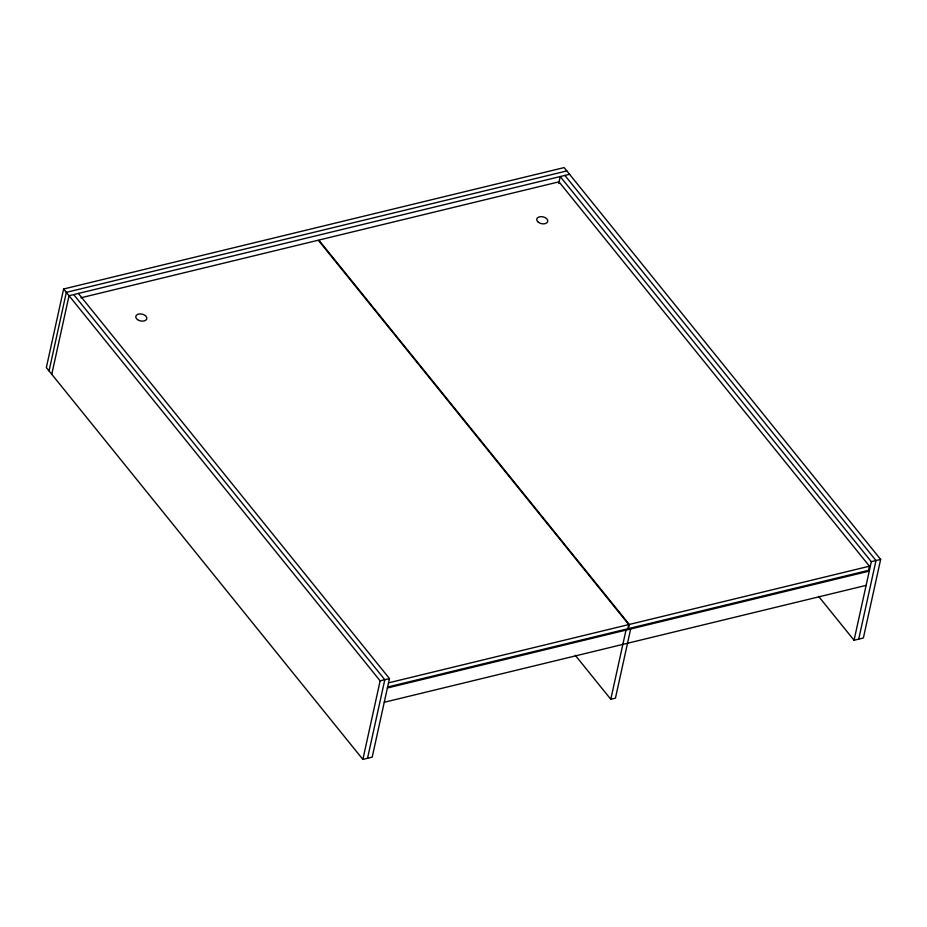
<?xml version="1.0" encoding="UTF-8"?>
<svg xmlns="http://www.w3.org/2000/svg" width="927" height="927" viewBox="0 0 927 927"><rect width="100%" height="100%" fill="white"/><g stroke="black" fill="none" stroke-linecap="round" stroke-linejoin="round"><path stroke-width="1.39" d="M818.576 596.339L854.057 640.256L863.373 637.996L880.65 559.433L564.126 167.59L63.627 289.004L46.35 367.567L362.874 759.41L372.19 757.15L389.467 678.576L78.355 293.442M49.061 370.927L66.338 292.353L566.837 170.939M51.773 374.276L69.038 295.701L569.549 174.299M362.874 759.41L380.14 680.835L63.627 289.004M367.532 758.274L384.809 679.711L73.697 294.577M558.691 183.569L560.232 176.559L871.334 561.692L854.057 640.256M630.661 628.969L615.447 698.135L610.789 699.271L626.003 630.105M80.962 297.776L318.285 240.209L628.773 624.578L627.857 628.749L387.718 687M629.306 624.45L628.39 628.61L868.529 570.36L869.445 566.2L558.958 181.831L318.818 240.081L629.306 624.45L869.445 566.2M858.715 639.132L875.992 560.557L564.891 175.423M380.14 680.835L389.467 678.576M871.334 561.692L880.65 559.433M388.633 682.828L628.773 624.578M387.393 687.985L869.259 571.09M384.253 702.272L866.119 585.377M575.319 655.354L610.789 699.271M137.52 319.63A5.632 3.523 12.4 0 0 146.709 319.039A5.632 3.523 12.4 0 0 139.687 313.894A5.632 3.523 12.4 0 0 137.52 319.63M538.448 222.364A5.632 3.523 12.4 0 0 547.648 221.773A5.632 3.523 12.4 0 0 540.626 216.628A5.632 3.523 12.4 0 0 538.448 222.364"/></g></svg>
